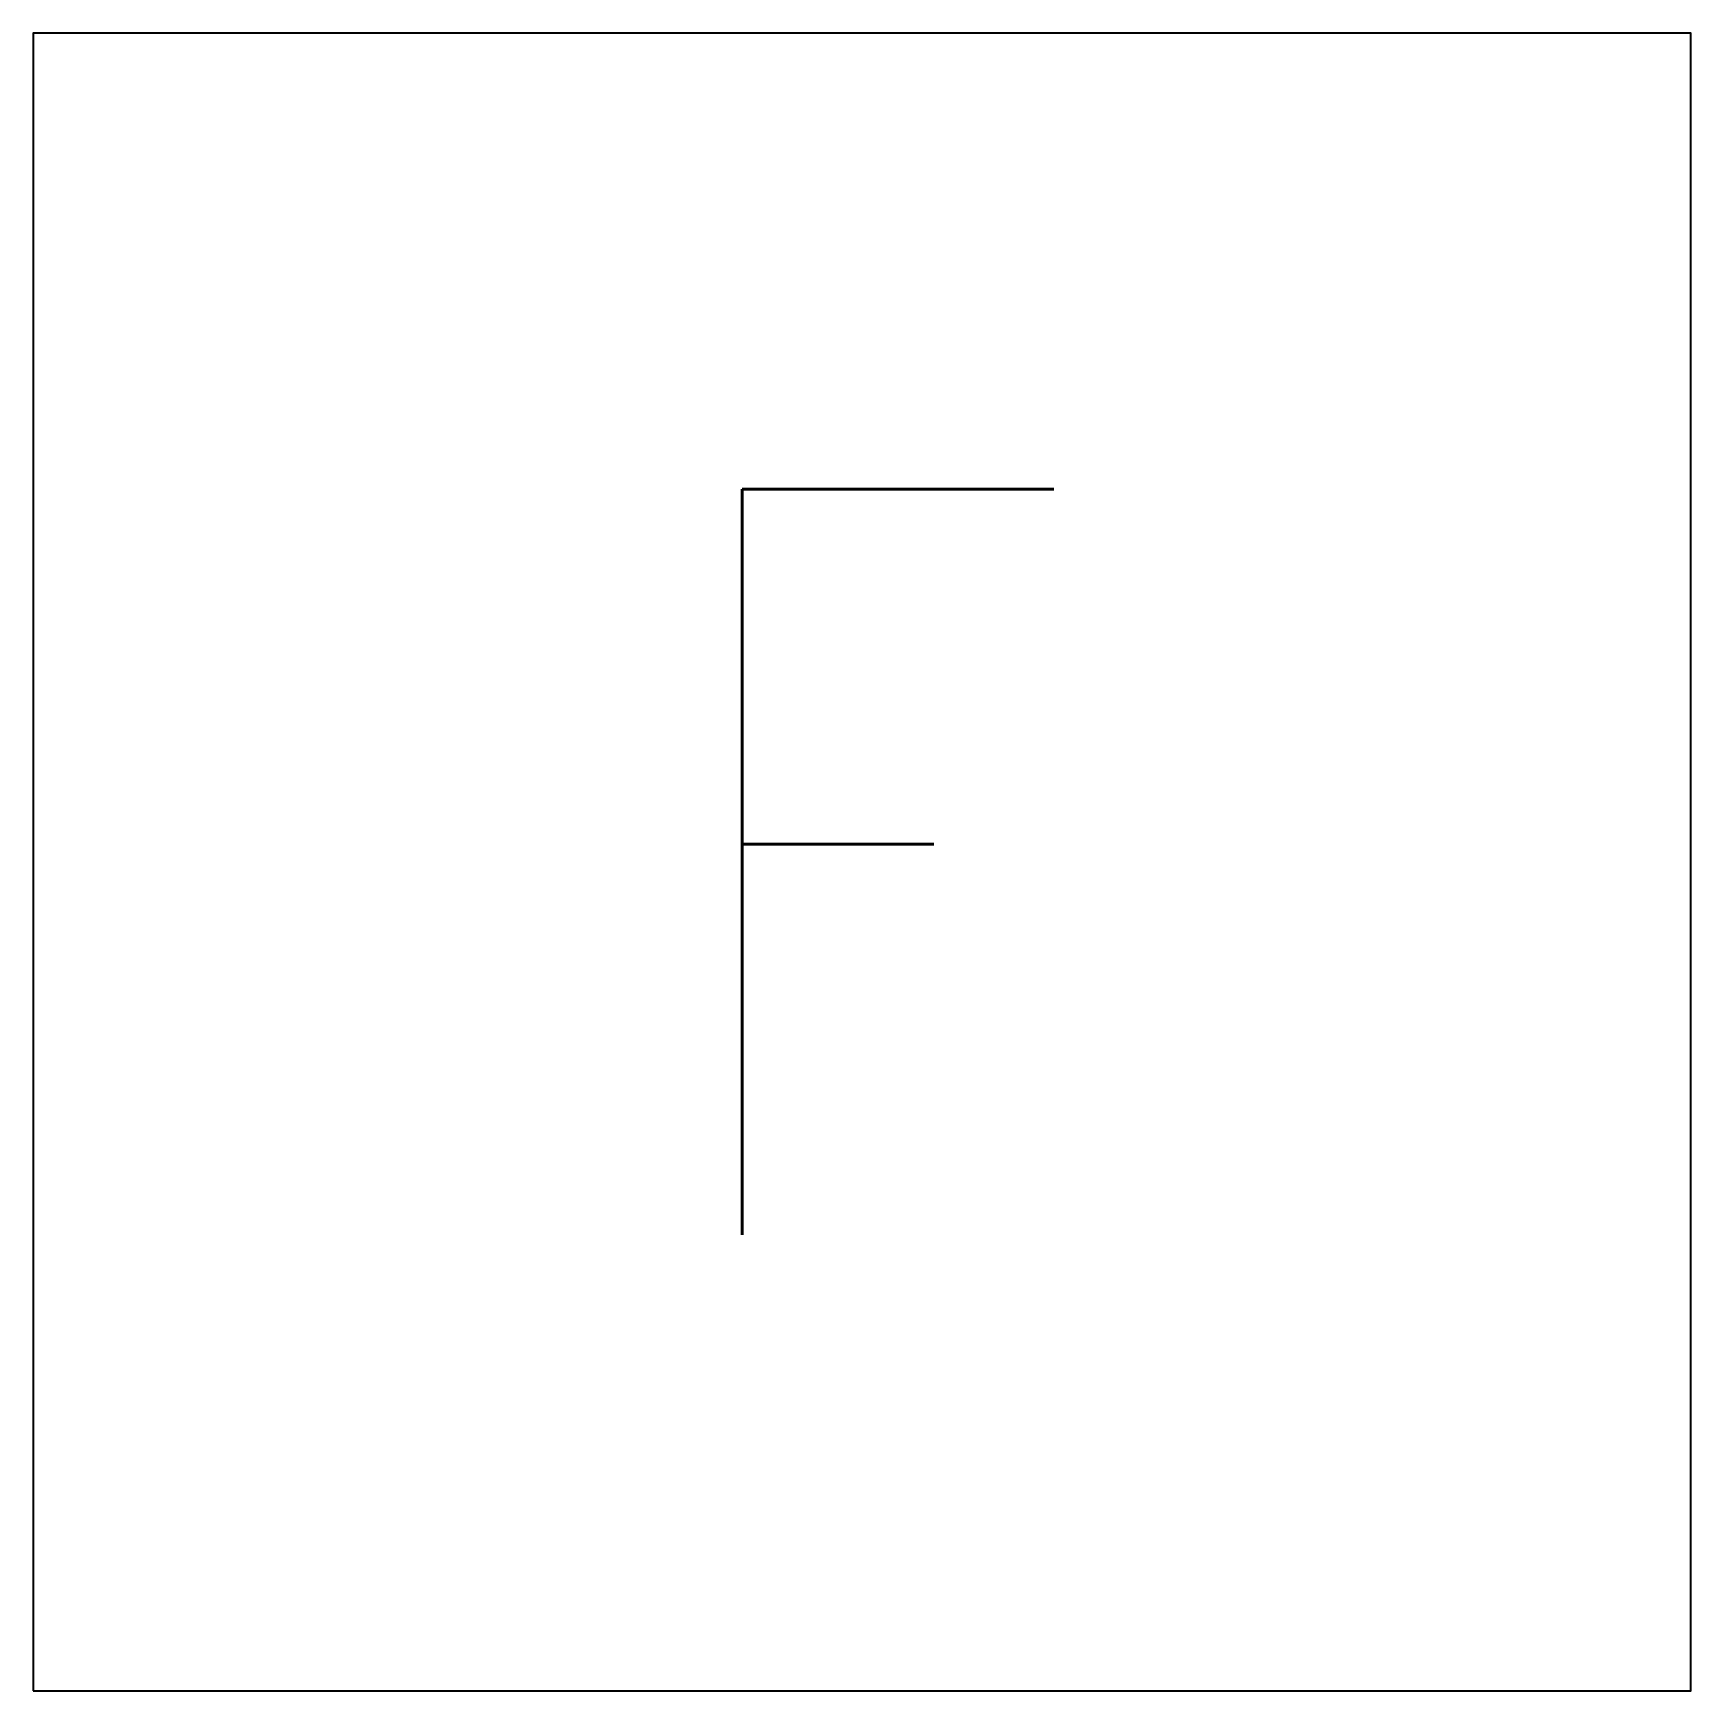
# Model space of a CAD drawing. Header units: millimetres. Extents: x -2 to 2, y 0 to 4.
import ezdxf

# ---------------------------------------------------------------- set-up
doc = ezdxf.new("R2010")
doc.units = ezdxf.units.MM
doc.header["$LTSCALE"] = 1000
doc.header["$PDMODE"] = 1
doc.header["$PDSIZE"] = 1
doc.styles.add('E-TEXT', font='romans.shx', dxfattribs={"width": 0.8, "bigfont": 'hztxt.shx'})

msp = doc.modelspace()

# ---------------------------------------------------------------- linework, layer by layer
msp.add_lwpolyline([(-2, 0), (2, 0), (2, 4), (-2, 4)], close=True)
for p in [(0, 4), (-2, 2), (2, 2), (0, 0)]:
    msp.add_point(p)

# ---------------------------------------------------------------- texts
at = {"color": 6, "insert": (0, 2), "char_height": 1.8, "width": 4, "attachment_point": 5, "style": 'E-TEXT'}
msp.add_mtext('{\\W0.75;F}', dxfattribs=at)

doc.saveas('drawing.dxf')
